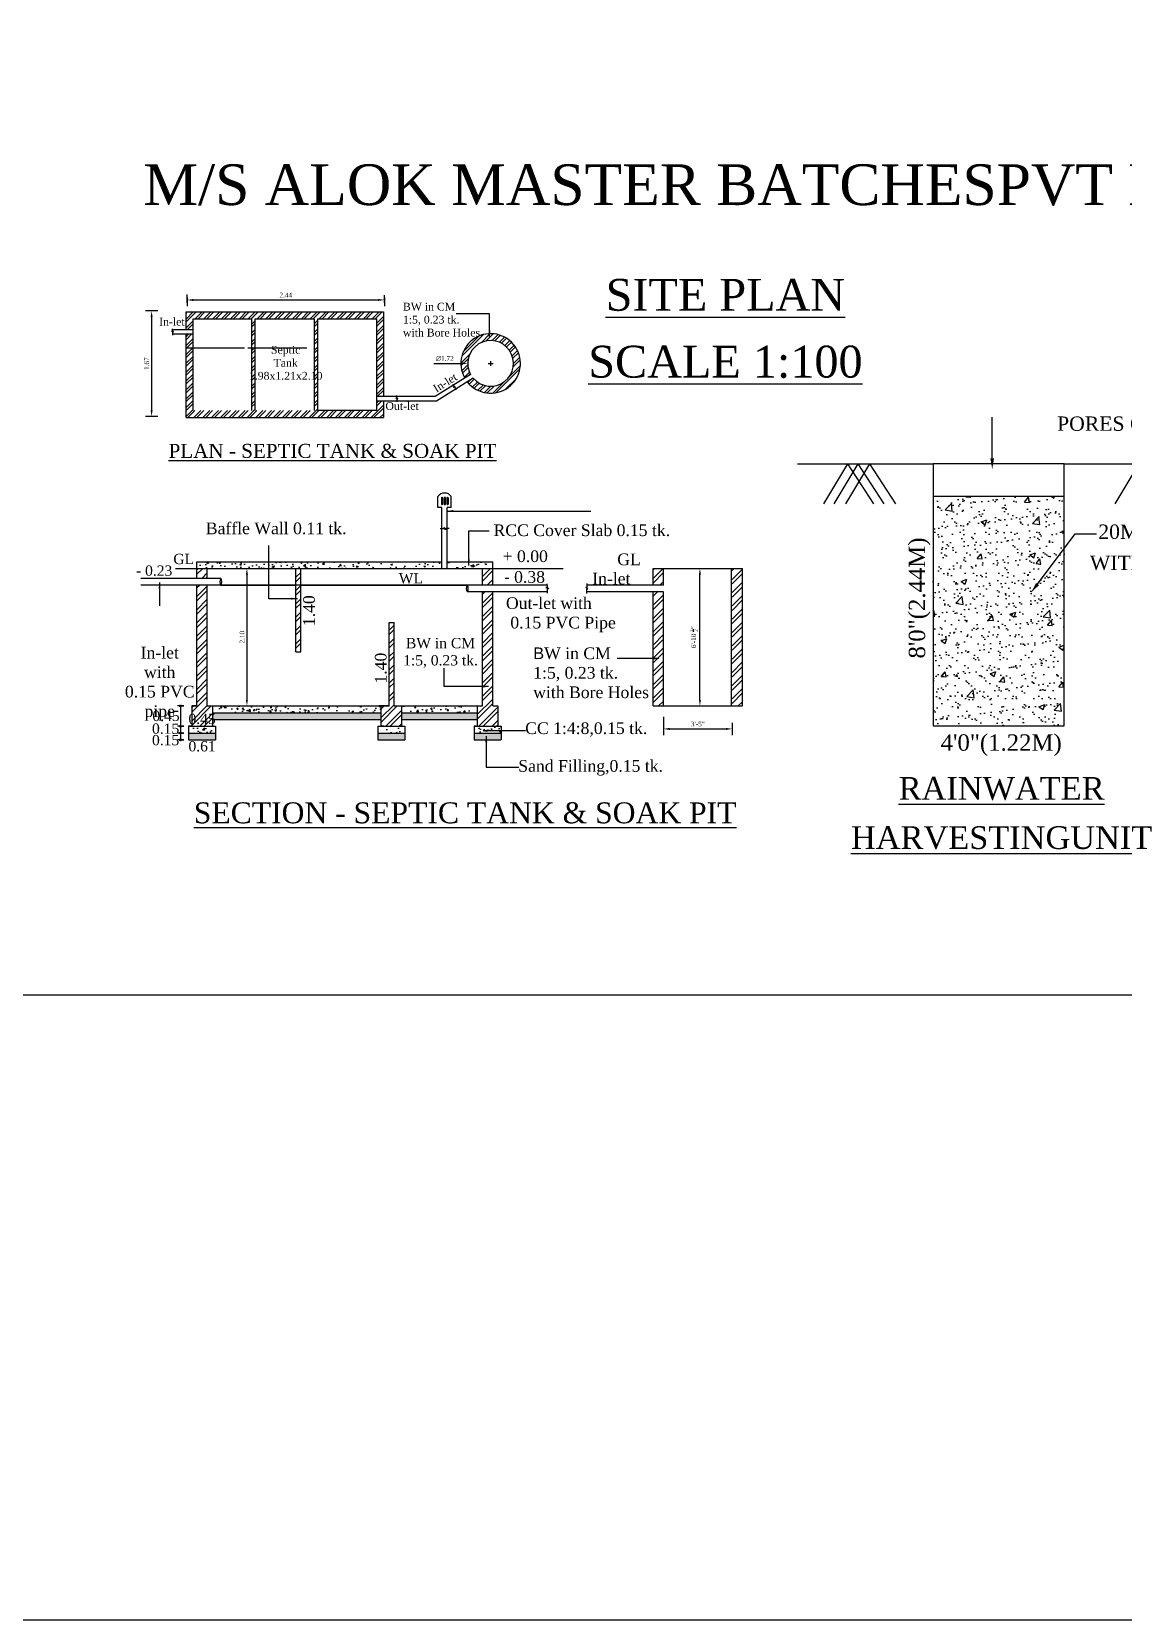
# Model space of a CAD drawing. Header units: metres. Extents: x -4258 to 185371, y -3317 to 113.
# Drawn here: x 4546.6 to 4587.6, y -740.3 to -680.5 of the extents above; entities that cross this region are included whole.
import ezdxf

# ---------------------------------------------------------------- set-up
doc = ezdxf.new("R2010")
doc.units = ezdxf.units.M
doc.header["$LTSCALE"] = 0.5
doc.header["$MEASUREMENT"] = 0
doc.styles.add('SIMPLEX', font='simplex')
doc.styles.get("Standard").update_dxf_attribs({"font": 'times.ttf'})
doc.styles.add('style1', font='times.ttf', dxfattribs={"height": 11})
doc.dimstyles.get("Standard").update_dxf_attribs({"dimtxt": 0.23, "dimasz": 0.23, "dimexe": 0.23, "dimexo": 0.23, "dimgap": 0.09, "dimtad": 1, "dimzin": 0, "dimdsep": 46, "dimtxsty": 'Standard', "dimcen": 0.09, "dimadec": 0, "dimazin": 0, "dimtfac": 1, "dimtofl": 0, "dimtmove": 0, "dimatfit": 3, "dimfxl": 0, "dimtolj": 1, "dimtzin": 0, "dimarcsym": 0})
doc.dimstyles.new('STANDARD$0', dxfattribs={"dimscale": 0, "dimtxt": 9, "dimasz": 2, "dimexe": 2, "dimexo": 1, "dimgap": 0.5, "dimtad": 1, "dimdec": 1, "dimzin": 0, "dimdsep": 46, "dimlunit": 4, "dimtxsty": 'Standard', "dimblk1": 'ARCHTICK', "dimblk2": 'ARCHTICK', "dimsah": 1, "dimcen": 0, "dimdle": 1.5, "dimclrd": 1, "dimclre": 1, "dimclrt": 4, "dimadec": 0, "dimazin": 0, "dimtfac": 0.3, "dimtdec": 1, "dimtix": 1, "dimtmove": 0, "dimatfit": 3, "dimldrblk": 'ARCHTICK', "dimfxl": 0, "dimfrac": 2, "dimtolj": 1, "dimtzin": 0, "dimarcsym": 0})
doc.dimstyles.new('STANDARD$7', dxfattribs={"dimscale": 0, "dimtxt": 8, "dimasz": 7, "dimexe": 0, "dimexo": 0, "dimgap": 100, "dimtad": 1, "dimtoh": 1, "dimdec": 0, "dimzin": 0, "dimdsep": 46, "dimtxsty": 'SIMPLEX', "dimcen": 0, "dimclrd": 1, "dimclre": 1, "dimclrt": 4, "dimadec": 0, "dimazin": 0, "dimtfac": 1, "dimtdec": 0, "dimtix": 1, "dimtmove": 0, "dimatfit": 3, "dimfxl": 0, "dimtolj": 1, "dimtzin": 0, "dimarcsym": 0})
pattern_1 = [(45, (-7349.68809, 1276.13024), (-0.1666130804, 0.1666130804), []), (45, (-7349.57701, 1276.13024), (-0.1666130804, 0.1666130804), [])]
pattern_2 = [(45, (-13299.89002, 2237.85562), (-0.2499196205, 0.2499196205), []), (45, (-13299.7234, 2237.85562), (-0.2499196205, 0.2499196205), [])]
pattern_3 = [(50, (4373.9764, -743.8028), (0.6180647, -0.0540737), [0.0646277, -0.7109043]), (355, (4373.9764, -743.8028), (-0.1195623, 0.6481656), [0.0517021, -0.5687235]), (100.4514, (4374.0279, -743.8073), (0.4985028, 0.5940916), [0.054925, -0.6041757]), (46.1842, (4373.9764, -743.63045), (0.919644, -0.142628), [0.0969415, -1.0663565]), (96.6356, (4374.05305, -743.6423), (0.805401, 0.8393995), [0.0823876, -0.9062634]), (351.1842, (4373.9764, -743.6304), (0.8054003, 0.8394), [0.077553, -0.853085]), (21, (4374.0626, -743.67353), (0.5143561, -0.3469376), [0.0646277, -0.7109043]), (326, (4374.0626, -743.6735), (0.2096654, 0.6248634), [0.0517021, -0.5687235]), (71.4514, (4374.10545, -743.70244), (0.7240217, 0.2779252), [0.054925, -0.6041757]), (37.5, (4373.97641, -743.80279), (0.01047817, 0.28685537), [0, -0.56182984, 0, -0.5773405, 0, -0.5708777]), (7.5, (4373.9764, -743.8028), (0.2266876, 0.33986544), [0, -0.32917024, 0, -0.5489043, 0, -0.2175798]), (327.5, (4373.78425, -743.80279), (0.45999597, -0.01943558), [0, -0.21542555, 0, -0.6721277, 0, -0.8918618]), (317.5, (4373.6981, -743.8028), (0.5025328, 0.0862607), [0, -0.2800532, 0, -0.4463617, 0, -0.6333511])]

# ---------------------------------------------------------------- blocks, each defined once
blk = doc.blocks.new('*D370')
at = {"color": 0, "lineweight": -2}
for p, q in [((4561.715, -693.003), (4562.758, -693.003)), ((4563.758, -693.003), (4563.938, -693.003)), ((4563.848, -693.093), (4563.848, -692.913))]:
    blk.add_line(p, q, dxfattribs=at)
blk.add_solid([(4562.758, -692.965), (4562.758, -693.042), (4562.988, -693.003)], dxfattribs=at)
at = {"layer": 'Defpoints', "color": 0, "lineweight": -2}
for p in [(4562.988, -693.003), (4564.708, -693.003)]:
    blk.add_point(p, dxfattribs=at)
at = {"color": 0, "insert": (4562.122, -692.82), "char_height": 0.23, "attachment_point": 5}
blk.add_mtext('\\A1;{\\H0.77778x;∅1.72}', dxfattribs=at)
blk = doc.blocks.new('*D363')
at = {"color": 0, "lineweight": -2}
for p, q in [((4552.428, -690.518), (4552.428, -690.845)), ((4552.658, -690.615), (4559.619, -690.615)), ((4559.849, -690.518), (4559.849, -690.845))]:
    blk.add_line(p, q, dxfattribs=at)
for points in [[(4552.658, -690.577), (4552.658, -690.653), (4552.428, -690.615)], [(4559.619, -690.577), (4559.619, -690.653), (4559.849, -690.615)]]:
    blk.add_solid(points, dxfattribs=at)
at = {"layer": 'Defpoints', "color": 0, "lineweight": -2}
for p in [(4552.428, -690.288), (4559.849, -690.288), (4559.849, -690.615)]:
    blk.add_point(p, dxfattribs=at)
at = {"color": 0, "insert": (4556.139, -690.434), "char_height": 0.23, "attachment_point": 5}
blk.add_mtext('\\A1;{\\H0.77778x;2.44}', dxfattribs=at)
blk = doc.blocks.new('*D364')
at = {"color": 0, "lineweight": -2}
for p, q in [((4551.321, -691.027), (4550.861, -691.027)), ((4551.091, -691.257), (4551.091, -694.768)), ((4551.321, -694.998), (4550.861, -694.998))]:
    blk.add_line(p, q, dxfattribs=at)
for points in [[(4551.053, -691.257), (4551.129, -691.257), (4551.091, -691.027)], [(4551.053, -694.768), (4551.129, -694.768), (4551.091, -694.998)]]:
    blk.add_solid(points, dxfattribs=at)
at = {"layer": 'Defpoints', "color": 0, "lineweight": -2}
for p in [(4551.576, -691.027), (4551.091, -694.998), (4551.576, -694.998)]:
    blk.add_point(p, dxfattribs=at)
at = {"color": 0, "insert": (4550.91, -693.013), "char_height": 0.23, "attachment_point": 5, "rotation": 90}
blk.add_mtext('\\A1;{\\H0.77778x;1.67}', dxfattribs=at)
blk = doc.blocks.new('*D360')
at = {"color": 0, "lineweight": -2}
for p, q in [((4570.351, -706.528), (4570.351, -706.988)), ((4572.93, -706.528), (4572.93, -706.988)), ((4570.581, -706.758), (4572.7, -706.758))]:
    blk.add_line(p, q, dxfattribs=at)
for points in [[(4570.581, -706.719), (4570.581, -706.796), (4570.351, -706.758)], [(4572.7, -706.719), (4572.7, -706.796), (4572.93, -706.758)]]:
    blk.add_solid(points, dxfattribs=at)
at = {"layer": 'Defpoints', "color": 0, "lineweight": -2}
for p in [(4572.93, -705.339), (4570.351, -705.532), (4572.93, -706.758)]:
    blk.add_point(p, dxfattribs=at)
at = {"color": 0, "insert": (4571.641, -706.577), "char_height": 0.23, "attachment_point": 5}
blk.add_mtext('\\A1;{\\H0.77778x;3\'-5"}', dxfattribs=at)
blk = doc.blocks.new('*D361')
at = {"color": 0, "lineweight": -2}
for p, q in [((4571.491, -700.719), (4571.951, -700.719)), ((4571.721, -705.664), (4571.721, -700.949)), ((4571.558, -705.894), (4571.951, -705.894))]:
    blk.add_line(p, q, dxfattribs=at)
for points in [[(4571.682, -700.949), (4571.759, -700.949), (4571.721, -700.719)], [(4571.682, -705.664), (4571.759, -705.664), (4571.721, -705.894)]]:
    blk.add_solid(points, dxfattribs=at)
at = {"layer": 'Defpoints', "color": 0, "lineweight": -2}
for p in [(4570.729, -700.719), (4571.721, -700.719), (4571.328, -705.894)]:
    blk.add_point(p, dxfattribs=at)
at = {"color": 0, "insert": (4571.483, -703.306), "char_height": 0.23, "attachment_point": 5, "rotation": 90}
blk.add_mtext('\\A1;{\\H0.77778x;6\'-10 \\H0.7x;\\S1/2;\\H1.4286x;"}', dxfattribs=at)
blk = doc.blocks.new('*D362')
at = {"color": 0, "lineweight": -2}
for p, q in [((4554.447, -700.719), (4554.907, -700.719)), ((4554.677, -700.949), (4554.677, -705.664)), ((4554.447, -705.894), (4554.907, -705.894))]:
    blk.add_line(p, q, dxfattribs=at)
for points in [[(4554.639, -700.949), (4554.715, -700.949), (4554.677, -700.719)], [(4554.639, -705.664), (4554.715, -705.664), (4554.677, -705.894)]]:
    blk.add_solid(points, dxfattribs=at)
at = {"layer": 'Defpoints', "color": 0, "lineweight": -2}
for p in [(4554.144, -700.719), (4554.144, -705.894), (4554.677, -705.894)]:
    blk.add_point(p, dxfattribs=at)
at = {"color": 0, "insert": (4554.496, -703.306), "char_height": 0.23, "attachment_point": 5, "rotation": 90}
blk.add_mtext('\\A1;{\\H0.77778x;2.10}', dxfattribs=at)

msp = doc.modelspace()

# ---------------------------------------------------------------- hatches: boundary and pattern name
h = msp.add_hatch()
h.set_pattern_fill('ANSI32', color=256, scale=0.628337, style=0)
h.set_pattern_definition(pattern_1)
h.paths.add_polyline_path([(4559.80974, -691.06673), (4552.38868, -691.06673), (4552.38868, -691.73392), (4552.64887, -691.73392), (4552.64887, -691.32692), (4554.86614, -691.32692), (4554.86614, -694.77727), (4552.64887, -694.77727), (4552.64887, -691.90361), (4552.38868, -691.90361), (4552.38868, -695.03746), (4559.80974, -695.03746), (4559.80974, -694.42043), (4559.54955, -694.42043), (4559.54955, -694.77727), (4557.33228, -694.77727), (4557.33228, -691.32692), (4559.54955, -691.32692), (4559.54955, -694.25074), (4559.80974, -694.25074)])
h.paths.add_polyline_path([(4557.20785, -691.32692), (4557.20785, -694.77727), (4554.99058, -694.77727), (4554.99058, -691.32692)], flags=16)
h = msp.add_hatch()
h.set_pattern_fill('ANSI32', color=256, scale=0.628337, style=0)
h.set_pattern_definition(pattern_1)
h.paths.add_polyline_path([(4563.19151, -693.55877), (4562.969, -693.69764, 26.34610127), (4562.87416, -693.5568), (4563.09514, -693.4189, -20.19629691)])
h = msp.add_hatch(color=256)
h.paths.add_polyline_path([(4562.00286, -698.298, 1), (4562.045, -698.298), (4562.045, -698.0581, 1), (4562.00286, -698.0581)])
h.paths.add_polyline_path([(4562.10701, -698.298, 1), (4562.14976, -698.298), (4562.14976, -698.0581, 1), (4562.10701, -698.0581)])
h.paths.add_polyline_path([(4562.20886, -698.298, 1), (4562.24679, -698.298), (4562.24679, -698.0581, 1), (4562.20886, -698.0581)])
h = msp.add_hatch()
h.set_pattern_fill('AR-CONC', color=256, scale=0.308172, style=0)
h.set_pattern_definition([(50, (4507.6246, -873.9952), (2.210399, -0.193385), [0.23113, -2.542423]), (355, (4507.6246, -873.9952), (-0.427593, 2.31805), [0.184903, -2.033938]), (100.4514, (4507.8088, -874.0113), (1.782807, 2.124663), [0.19643, -2.160727]), (46.1842, (4507.6246, -873.3788), (3.288943, -0.510084), [0.346694, -3.813635]), (96.6356, (4507.8987, -873.4213), (2.880373, 3.001963), [0.294645, -3.24109]), (351.1842, (4507.6246, -873.3788), (2.88037, 3.001966), [0.277355, -3.05091]), (21, (4507.9328, -873.533), (1.839503, -1.24076), [0.23113, -2.542423]), (326, (4507.9328, -873.533), (0.74983, 2.234713), [0.184903, -2.033938]), (71.4514, (4508.086, -873.6363), (2.589335, 0.99395), [0.19643, -2.160727]), (37.5, (4507.6246, -873.9952), (0.0374733, 1.0258873), [0, -2.009285, 0, -2.064756, 0, -2.041643]), (7.5, (4507.6246, -873.9952), (0.810708, 1.2154684), [0, -1.177219, 0, -1.963059, 0, -0.7781355]), (327.5, (4506.9374, -873.9952), (1.645094, -0.069508), [0, -0.770431, 0, -2.4037455, 0, -3.189585]), (317.5, (4506.6292, -873.9952), (1.797219, 0.308496), [0, -1.001561, 0, -1.596334, 0, -2.265068])])
h.paths.add_polyline_path([(4580.49142, -706.64592), (4585.42218, -706.64592), (4585.42218, -698.01709), (4580.49142, -698.01709)])
h = msp.add_hatch()
h.set_pattern_fill('AR-SAND', color=256, scale=0.308172, style=0)
h.set_pattern_definition([(37.5, (4507.6246, -873.99517), (-0.0194128, 0.5937941), [0, -0.4684222, 0, -0.5238932, 0, -0.5007803]), (7.5, (4507.6246, -873.9952), (0.5453965, 0.8697078), [0, -0.2527014, 0, -0.4221963, 0, -0.1617906]), (327.5, (4507.24556, -873.99517), (0.9596929, 0.001744), [0, -0.1540862, 0, -0.5547105, 0, -0.7242054]), (317.5, (4507.24556, -873.9952), (0.9264055, 0.2704755), [0, -0.0770431, 0, -0.3636435, 0, -0.4160329])])
h.paths.add_polyline_path([(4585.42218, -698.01709), (4580.49142, -698.01709), (4580.49142, -706.64592), (4585.42218, -706.64592)])
h = msp.add_hatch()
h.set_pattern_fill('AR-CONC', color=256, scale=0.08617, style=0)
h.set_pattern_definition(pattern_3)
h.paths.add_polyline_path([(4562.01118, -700.46415), (4552.7965, -700.46415), (4552.7965, -700.71868), (4562.01118, -700.71868)])
h.paths.add_polyline_path([(4563.9281, -700.46415), (4562.21481, -700.46415), (4562.21481, -700.71868), (4563.9281, -700.71868)])
h = msp.add_hatch()
h.set_pattern_fill('ANSI32', color=256, scale=0.942506, style=0)
h.set_pattern_definition(pattern_2)
h.paths.add_polyline_path([(4553.18678, -700.71868), (4552.7965, -700.71868), (4552.7965, -701.09258), (4553.18678, -701.09258)])
h.paths.add_polyline_path([(4553.18678, -701.34712), (4552.7965, -701.34712), (4552.7965, -705.8942), (4552.60135, -705.8942), (4552.60135, -706.6578), (4553.38192, -706.6578), (4553.38192, -705.8942), (4553.18678, -705.8942)])
h.paths.add_polyline_path([(4556.69934, -700.71868), (4556.51269, -700.71868), (4556.51269, -703.85793), (4556.69934, -703.85793)])
h.paths.add_polyline_path([(4560.21191, -702.75495), (4560.02525, -702.75495), (4560.02525, -705.8942), (4559.83011, -705.8942), (4559.71855, -705.8942), (4559.71855, -706.6578), (4559.83011, -706.6578), (4560.49912, -706.6578), (4560.49912, -705.8942), (4560.21191, -705.8942)])
h.paths.add_polyline_path([(4563.9281, -701.60165), (4563.53781, -701.60165), (4563.53781, -705.8942), (4563.34267, -705.8942), (4563.34267, -706.6578), (4564.12324, -706.6578), (4564.12324, -705.8942), (4563.9281, -705.8942)])
h.paths.add_polyline_path([(4563.9281, -700.71868), (4563.53781, -700.71868), (4563.53781, -701.34712), (4563.9281, -701.34712)])
h.paths.add_polyline_path([(4552.54304, -706.12673), (4553.43779, -706.12673), (4553.43779, -706.64297), (4552.54304, -706.64297)], flags=9)
h = msp.add_hatch()
h.set_pattern_fill('ANSI32', color=256, scale=0.942506, style=0)
h.set_pattern_definition(pattern_2)
h.paths.add_polyline_path([(4570.35115, -701.60165), (4569.96087, -701.60165), (4569.96087, -705.8942), (4570.35115, -705.8942)])
h.paths.add_polyline_path([(4570.35115, -700.71868), (4569.96087, -700.71868), (4569.96087, -701.34712), (4570.35115, -701.34712)])
h.paths.add_polyline_path([(4573.32071, -700.71868), (4572.93043, -700.71868), (4572.93043, -705.8942), (4573.32071, -705.8942)])
h = msp.add_hatch(color=256)
h.paths.add_polyline_path([(4552.18054, -705.8942), (4552.21514, -705.8942, 1), (4552.14594, -705.8942)])
h.paths.add_polyline_path([(4552.18054, -705.9288, 0.41421356), (4552.21514, -705.8942), (4552.18054, -705.8942)])
h.paths.add_polyline_path([(4552.18054, -705.8942), (4552.14594, -705.8942, 0.41421356), (4552.18054, -705.9288)])
h = msp.add_hatch()
h.set_pattern_fill('AR-CONC', color=256, scale=0.08617, style=0)
h.set_pattern_definition(pattern_3)
h.paths.add_polyline_path([(4559.71855, -705.8942), (4553.38192, -705.8942), (4553.38192, -706.14873), (4559.71855, -706.14873)])
h.paths.add_polyline_path([(4563.34267, -705.8942), (4560.49912, -705.8942), (4560.49912, -706.14873), (4563.34267, -706.14873)])
h.paths.add_polyline_path([(4560.6179, -706.6578), (4560.49912, -706.6578), (4559.59977, -706.6578), (4559.59977, -706.91233), (4560.6179, -706.91233)])
h.paths.add_polyline_path([(4553.5007, -706.6578), (4553.38192, -706.6578), (4552.48257, -706.6578), (4552.48257, -706.91233), (4553.5007, -706.91233)])
h.paths.add_polyline_path([(4564.24202, -706.6578), (4564.12324, -706.6578), (4563.22389, -706.6578), (4563.22389, -706.91233), (4564.24202, -706.91233)])
h = msp.add_hatch()
h.set_pattern_fill('AR-SAND', color=256, scale=0.084845, style=0)
h.set_pattern_definition([(37.5, (4373.97641, -743.80279), (-0.00534464, 0.16348045), [0, -0.12896368, 0, -0.14423569, 0, -0.13787235]), (7.5, (4373.97641, -743.80279), (0.15015586, 0.23944364), [0, -0.06957251, 0, -0.116237, 0, -0.04454338]), (327.5, (4373.87205, -743.80279), (0.26421789, 0.00048014), [0, -0.04242226, 0, -0.15272015, 0, -0.19938463]), (317.5, (4373.87205, -743.80279), (0.25505339, 0.07446597), [0, -0.02121113, 0, -0.10011654, 0, -0.11454011])])
h.paths.add_polyline_path([(4559.71855, -706.14873), (4553.38192, -706.14873), (4553.38192, -706.40327), (4559.71855, -706.40327)])
h.paths.add_polyline_path([(4563.34267, -706.14873), (4560.49912, -706.14873), (4560.49912, -706.40327), (4563.34267, -706.40327)])
h.paths.add_polyline_path([(4564.24202, -706.91233), (4563.22389, -706.91233), (4563.22389, -707.16687), (4564.24202, -707.16687)])
h.paths.add_polyline_path([(4560.6179, -706.91233), (4559.59977, -706.91233), (4559.59977, -707.16687), (4560.6179, -707.16687)])
h.paths.add_polyline_path([(4553.5007, -706.91233), (4552.48257, -706.91233), (4552.48257, -707.16687), (4553.5007, -707.16687)])
h = msp.add_hatch(color=256)
h.paths.add_polyline_path([(4552.14594, -706.6578), (4552.18054, -706.6578), (4552.21514, -706.6578, 1)])
h.paths.add_polyline_path([(4552.21514, -706.6578), (4552.18054, -706.6578), (4552.18054, -706.6924, 0.41421356)])
h.paths.add_polyline_path([(4552.18054, -706.6578), (4552.14594, -706.6578, 0.41421356), (4552.18054, -706.6924)])
h = msp.add_hatch(color=256)
h.paths.add_polyline_path([(4552.14594, -706.91233), (4552.18054, -706.91233), (4552.21514, -706.91233, 1)])
h.paths.add_polyline_path([(4552.21514, -706.91233), (4552.18054, -706.91233), (4552.18054, -706.94693, 0.41421356)])
h.paths.add_polyline_path([(4552.18054, -706.91233), (4552.14594, -706.91233, 0.41421356), (4552.18054, -706.94693)])
h = msp.add_hatch(color=256)
h.paths.add_polyline_path([(4552.14594, -707.16687), (4552.18054, -707.16687), (4552.21514, -707.16687, 1)])
h.paths.add_polyline_path([(4552.21514, -707.16687), (4552.18054, -707.16687), (4552.18054, -707.20147, 0.41421356)])
h.paths.add_polyline_path([(4552.18054, -707.16687), (4552.14594, -707.16687, 0.41421356), (4552.18054, -707.20147)])

# ---------------------------------------------------------------- linework, layer by layer
for p, q in [((4552.42803, -690.71764), (4552.42803, -690.41033)), ((4559.8491, -690.71764), (4559.8491, -690.42965)), ((4552.38868, -691.73392), (4552.38868, -691.06673)), ((4552.38868, -691.06673), (4559.80974, -691.06673)), ((4552.64887, -691.32692), (4554.86614, -691.32692)), ((4552.64887, -694.77727), (4552.64887, -691.32692)), ((4554.86614, -694.77727), (4554.86614, -691.32692)), ((4554.99058, -691.32692), (4557.20785, -691.32692)), ((4554.99058, -694.77727), (4554.99058, -691.32692)), ((4557.20785, -691.32692), (4557.20785, -694.77727)), ((4557.33228, -691.32692), (4559.54955, -691.32692)), ((4557.33228, -691.32692), (4557.33228, -694.77727)), ((4559.54955, -691.32692), (4559.54955, -694.77727)), ((4559.80974, -691.06673), (4559.80974, -694.25074)), ((4551.8379, -691.79197), (4551.9142, -691.81875)), ((4551.87654, -691.79197), (4551.8379, -691.79197)), ((4551.87654, -691.73392), (4551.87654, -691.69723)), ((4551.87654, -691.73392), (4551.87654, -691.79197)), ((4552.64887, -691.73392), (4551.87654, -691.73392)), ((4551.87654, -691.81875), (4551.87654, -691.9382)), ((4551.9142, -691.81875), (4551.87654, -691.81875)), ((4552.64887, -691.90361), (4551.87654, -691.90361)), ((4552.38868, -695.03746), (4552.38868, -691.90361)), ((4554.5876, -692.42471), (4552.37033, -692.42471)), ((4556.92931, -692.42471), (4554.71204, -692.42471)), ((4563.09514, -693.4189), (4561.76222, -694.25074)), ((4563.19151, -693.55877), (4561.81082, -694.42043)), ((4562.43993, -693.82779), (4562.42051, -693.79667)), ((4562.47067, -693.87704), (4562.43788, -693.8975)), ((4562.43788, -693.8975), (4562.51679, -693.87982)), ((4562.43993, -693.82779), (4562.47067, -693.87704)), ((4562.51679, -693.87982), (4562.48484, -693.89976)), ((4562.48484, -693.89976), (4562.54809, -694.00109)), ((4561.76222, -694.25074), (4559.54955, -694.25074)), ((4561.81082, -694.42043), (4559.54955, -694.42043)), ((4559.80974, -694.42043), (4559.80974, -695.03746)), ((4560.32188, -694.3088), (4560.28324, -694.3088)), ((4560.28324, -694.3088), (4560.35954, -694.33557)), ((4560.32188, -694.25074), (4560.32188, -694.21406)), ((4560.32188, -694.25074), (4560.32188, -694.3088)), ((4560.35954, -694.33557), (4560.32188, -694.33557)), ((4560.32188, -694.33557), (4560.32188, -694.45502)), ((4552.38868, -695.03746), (4559.80974, -695.03746)), ((4559.54955, -694.77727), (4557.33228, -694.77727)), ((4582.71837, -696.5812), (4582.71837, -695.0241)), ((4575.3862, -696.7844), (4580.49142, -696.7844)), ((4577.26756, -696.7844), (4576.36619, -698.28529)), ((4577.66147, -696.7844), (4576.76011, -698.28529)), ((4578.09872, -696.7844), (4577.19736, -698.28529)), ((4577.26756, -696.7844), (4578.25046, -698.28529)), ((4577.66147, -696.7844), (4578.64438, -698.28529)), ((4578.09872, -696.7844), (4579.08163, -698.28529)), ((4585.42218, -696.7844), (4580.49142, -696.7844)), ((4580.49142, -696.7844), (4580.49142, -706.64592)), ((4585.42218, -706.64592), (4585.42218, -696.7844)), ((4585.42218, -696.7844), (4590.5274, -696.7844)), ((4588.2387, -696.7844), (4587.33734, -698.28529)), ((4561.86082, -698.428), (4561.86082, -698.01622)), ((4562.00286, -698.0581), (4562.00286, -698.298)), ((4562.045, -698.0581), (4562.045, -698.298)), ((4562.10701, -698.0581), (4562.10701, -698.298)), ((4562.14976, -698.0581), (4562.14976, -698.298)), ((4562.20886, -698.0581), (4562.20886, -698.298)), ((4562.24679, -698.0581), (4562.24679, -698.298)), ((4562.36516, -698.428), (4562.36516, -698.01622)), ((4585.42218, -698.01709), (4580.49142, -698.01709)), ((4562.01118, -698.428), (4561.86082, -698.428)), ((4562.01118, -700.71868), (4562.01118, -698.428)), ((4562.36516, -698.428), (4562.21481, -698.428)), ((4562.21481, -700.71868), (4562.21481, -698.428)), ((4561.94713, -699.22153), (4562.0964, -699.22153)), ((4562.14317, -699.26232), (4562.0964, -699.1795)), ((4562.0964, -699.22153), (4562.0964, -699.1795)), ((4562.14317, -699.22153), (4562.14317, -699.26232)), ((4562.28638, -699.22153), (4562.14317, -699.22153)), ((4584.42214, -701.30594), (4585.83683, -699.41633)), ((4585.83683, -699.41633), (4586.64107, -699.41633)), ((4552.7965, -700.71868), (4552.7965, -700.46415)), ((4552.7965, -700.46415), (4562.01118, -700.46415)), ((4562.21481, -700.46415), (4563.9281, -700.46415)), ((4563.9281, -700.71868), (4563.9281, -700.46415)), ((4553.69667, -701.09258), (4550.69003, -701.09258)), ((4551.99013, -700.71868), (4562.21481, -700.71868)), ((4552.7965, -701.09258), (4552.7965, -700.71868)), ((4553.18678, -701.09258), (4553.18678, -700.71868)), ((4556.51269, -703.85793), (4556.51269, -700.71868)), ((4556.69934, -703.85793), (4556.69934, -700.71868)), ((4562.21481, -700.71868), (4565.43739, -700.71868)), ((4563.53781, -701.34712), (4563.53781, -700.71868)), ((4563.9281, -701.34712), (4563.9281, -700.71868)), ((4565.43739, -700.71868), (4566.57141, -700.71868)), ((4569.96087, -701.34712), (4569.96087, -700.71868)), ((4570.35115, -701.34712), (4570.35115, -700.71868)), ((4572.90198, -700.71868), (4572.90198, -705.8942)), ((4573.32071, -705.8942), (4573.32071, -700.71868)), ((4553.69667, -701.34712), (4550.69003, -701.34712)), ((4552.7965, -705.8942), (4552.7965, -701.34712)), ((4562.97098, -701.34712), (4553.18678, -701.34712)), ((4553.18678, -705.8942), (4553.18678, -701.34712)), ((4553.69667, -701.34712), (4556.5184, -701.34712)), ((4556.69934, -701.34712), (4562.97098, -701.34712)), ((4565.97761, -701.34712), (4562.97098, -701.34712)), ((4565.97761, -701.60165), (4562.97098, -701.60165)), ((4563.53781, -705.8942), (4563.53781, -701.60165)), ((4563.9281, -705.8942), (4563.9281, -701.60165)), ((4565.91964, -701.43419), (4566.0341, -701.47436)), ((4565.97761, -701.43419), (4565.91964, -701.43419)), ((4565.97761, -701.34712), (4565.97761, -701.29209)), ((4565.97761, -701.34712), (4565.97761, -701.43419)), ((4566.0341, -701.47436), (4565.97761, -701.47436)), ((4565.97761, -701.47436), (4565.97761, -701.65354)), ((4567.46412, -701.4403), (4567.43203, -701.4403)), ((4567.49881, -701.48364), (4567.43203, -701.4403)), ((4567.46412, -701.28928), (4567.46412, -701.4403)), ((4570.35115, -701.34712), (4567.46412, -701.34712)), ((4567.46412, -701.66621), (4567.46412, -701.48364)), ((4567.46412, -701.48364), (4567.49881, -701.48364)), ((4570.35115, -701.60165), (4567.46412, -701.60165)), ((4569.96087, -705.8942), (4569.96087, -701.60165)), ((4570.35115, -705.8942), (4570.35115, -701.60165)), ((4560.02525, -702.75495), (4560.21191, -702.75495)), ((4560.02525, -705.8942), (4560.02525, -702.75495)), ((4560.21191, -705.8942), (4560.21191, -702.75495)), ((4556.51269, -703.85793), (4556.69934, -703.85793)), ((4552.18054, -705.8942), (4552.06423, -705.8942)), ((4552.30198, -705.8942), (4552.18054, -705.8942)), ((4552.18054, -705.8942), (4552.30198, -705.8942)), ((4552.18054, -705.8942), (4552.18054, -707.16687)), ((4552.7965, -705.8942), (4552.60135, -705.8942)), ((4552.60135, -705.8942), (4552.7965, -705.8942)), ((4552.60135, -705.8942), (4552.60135, -706.6578)), ((4553.18678, -705.8942), (4553.38192, -705.8942)), ((4553.18678, -705.8942), (4560.02525, -705.8942)), ((4553.38192, -705.8942), (4553.38192, -706.6578)), ((4560.02525, -705.8942), (4559.64345, -705.8942)), ((4559.71855, -705.8942), (4559.71855, -706.6578)), ((4560.02525, -705.8942), (4559.73678, -705.8942)), ((4559.83011, -705.8942), (4560.02525, -705.8942)), ((4560.21191, -705.8942), (4560.50038, -705.8942)), ((4560.21191, -705.8942), (4560.59371, -705.8942)), ((4560.21191, -705.8942), (4563.53781, -705.8942)), ((4560.49912, -705.8942), (4560.49912, -706.6578)), ((4563.34267, -705.8942), (4563.53781, -705.8942)), ((4563.34267, -705.8942), (4563.34267, -706.6578)), ((4563.9281, -705.8942), (4564.12324, -705.8942)), ((4564.12324, -705.8942), (4564.12324, -706.6578)), ((4569.96087, -705.8942), (4573.32071, -705.8942)), ((4553.38192, -706.14873), (4559.71855, -706.14873)), ((4553.38192, -706.40327), (4559.71855, -706.40327)), ((4560.49912, -706.14873), (4563.34267, -706.14873)), ((4560.49912, -706.40327), (4563.34267, -706.40327)), ((4570.35115, -706.30735), (4570.35115, -706.95216)), ((4552.18054, -706.6578), (4552.06423, -706.6578)), ((4552.18054, -706.91233), (4552.06423, -706.91233)), ((4552.18054, -707.16687), (4552.06423, -707.16687)), ((4552.18054, -706.6578), (4552.30198, -706.6578)), ((4552.30198, -706.6578), (4552.18054, -706.6578)), ((4552.18054, -706.91233), (4552.30198, -706.91233)), ((4552.30198, -706.91233), (4552.18054, -706.91233)), ((4552.18054, -707.16687), (4552.30198, -707.16687)), ((4552.30198, -707.16687), (4552.18054, -707.16687)), ((4552.60135, -706.6578), (4552.48257, -706.6578)), ((4552.48257, -706.6578), (4553.5007, -706.6578)), ((4552.48257, -706.6578), (4552.48257, -707.16687)), ((4552.48257, -706.91233), (4553.5007, -706.91233)), ((4552.48257, -707.16687), (4553.5007, -707.16687)), ((4553.38192, -706.6578), (4553.5007, -706.6578)), ((4553.5007, -706.6578), (4553.5007, -707.16687)), ((4559.59977, -706.6578), (4560.6179, -706.6578)), ((4559.59977, -706.6578), (4559.59977, -707.16687)), ((4559.59977, -706.91233), (4560.6179, -706.91233)), ((4559.59977, -707.16687), (4560.6179, -707.16687)), ((4559.83011, -706.6578), (4559.71132, -706.6578)), ((4560.49912, -706.6578), (4560.6179, -706.6578)), ((4560.6179, -706.6578), (4560.6179, -707.16687)), ((4563.22389, -706.6578), (4564.24202, -706.6578)), ((4563.34267, -706.6578), (4563.22389, -706.6578)), ((4563.22389, -706.6578), (4563.22389, -707.16687)), ((4563.22389, -706.91233), (4564.24202, -706.91233)), ((4563.22389, -707.16687), (4564.24202, -707.16687)), ((4564.12324, -706.6578), (4564.24202, -706.6578)), ((4564.24202, -706.6578), (4564.24202, -707.16687)), ((4580.49142, -706.64592), (4585.42218, -706.64592))]:
    msp.add_line(p, q)
at = {"linetype": 'ByBlock'}
msp.add_line((4569.96087, -700.71868), (4573.32071, -700.71868), dxfattribs=at)
for points in [[(4490.72084, -509.77527), (5188.52751, -509.77527), (5188.52751, -740.30062), (4490.72084, -740.30062)], [(4503.93637, -531.1394), (4727.13965, -531.1394), (4727.13965, -716.77649), (4503.93637, -716.77649)]]:
    msp.add_lwpolyline(points, close=True, dxfattribs=at)
for centre in [(4552.18054, -705.8942), (4552.18054, -706.6578), (4552.18054, -706.91233), (4552.18054, -707.16687)]:
    msp.add_circle(centre, 0.0346)
for centre, radius, start, end in [((4563.84784, -693.00342), 1.11995, 218.3061161, 209.6113514), ((4563.84784, -693.00342), 0.85976, 220.23624, 208.8977208), ((4562.11299, -698.18447), 0.30315, 33.7117045, 146.2882955), ((4562.02393, -698.0581), 0.02107, 0, 180), ((4562.12839, -698.0581), 0.02137, 0, 180), ((4562.22782, -698.0581), 0.01896, 0, 180), ((4562.02393, -698.298), 0.02107, 180, 0), ((4562.12839, -698.298), 0.02137, 180, 0), ((4562.22782, -698.298), 0.01896, 180, 0), ((4553.88354, -701.21985), 0.22609, 145.7431104, 214.2568896), ((4553.49166, -701.21985), 0.2413, 328.1686896, 31.8313104), ((4563.15784, -701.47438), 0.22609, 145.7431104, 214.2568896), ((4562.76597, -701.47438), 0.2413, 328.1686896, 31.8313104)]:
    msp.add_arc(centre, radius, start, end)
for points in [[(4582.78685, -696.5812), (4582.64989, -696.5812), (4582.71837, -696.9921)], [(4584.47697, -701.34698), (4584.36732, -701.2649), (4584.17589, -701.63487)]]:
    msp.add_solid(points)

# ---------------------------------------------------------------- texts
at = {"linetype": 'ByBlock', "insert": (4550.77987, -685.50938), "char_height": 1.5333333, "width": 80.6052975, "attachment_point": 1}
msp.add_mtext('\\A1;M/S ALOK MASTER BATCHESPVT LTD', dxfattribs=at)
at = {"style": 'style1'}
for s, insert, char_height, width, attachment_point in [('\\A1;{\\LSITE PLAN}', (4572.68011, -690.42979), 1.2, 135.0672732, 5), ('BW in CM \\P1:5, 0.23 tk.\\Pwith Bore Holes', (4560.54642, -691.99529), 0.2932241, 3.0773474, 7), ('In-let', (4551.85482, -691.43413), 0.293224, 3.2082543, 5), ('Septic\\PTank\\P1.98x1.21x2.10', (4556.13488, -692.98332), 0.2932241, 3.2082543, 5), ('\\A1;{\\LSCALE 1:100}', (4572.68011, -692.94979), 1.2, 135.0672732, 5), ('\\pt2.93224;Out-let', (4560.51521, -694.60756), 0.2932241, 3.2082543, 5), ('Baffle Wall 0.11 tk.', (4555.77789, -699.21507), 0.4398361, 6.9844483, 5), ('RCC Cover Slab 0.15 tk.', (4567.27766, -699.28574), 0.4398361, 6.9844483, 5), ('GL', (4552.3, -700.36581), 0.387608, 4.8123815, 5), ('+ 0.00', (4564.298, -700.48885), 0.439836, 4.6160211, 7), ('GL', (4568.61089, -700.60409), 0.439836, 4.6160211, 7), ('- 0.23', (4551.18725, -700.80467), 0.387608, 4.8123815, 5), ('WL', (4560.84704, -701.0939), 0.387608, 4.8123815, 5), ('{\\fArial|b0|i0|c0|p34;-} 0.38', (4564.35958, -701.26858), 0.4398361, 4.6160211, 7), ('In-let ', (4567.66943, -701.32664), 0.439836, 4.6160211, 7), ('Out-let with\\P 0.15 PVC Pipe', (4564.42205, -703.11958), 0.4398361, 4.6160211, 7), ('BW in CM \\P1:5, 0.23 tk.', (4561.961, -703.89736), 0.387608, 4.8123815, 5), ('In-let\\Pwith \\P0.15 PVC\\Ppipe ', (4551.39667, -705.05993), 0.439836, 4.8123815, 5), ('{\\fArial|b0|i0|c0|p34;B}W in CM \\P1:5, 0.23 tk.\\Pwith Bore Holes', (4565.44913, -705.60541), 0.4398361, 4.6160211, 7), ('0.15', (4551.61935, -706.75275), 0.387608, 4.8123815, 5), ('0.45', (4551.63354, -706.27143), 0.387608, 4.8123815, 5), ('0.45', (4552.99041, -706.38485), 0.387608, 4.8123815, 5), ('0.15', (4551.61934, -707.18412), 0.387608, 4.8123815, 5), ('0.61', (4552.99041, -707.41368), 0.387608, 4.8123815, 5)]:
    msp.add_mtext(s, dxfattribs=dict(at, insert=insert, char_height=char_height, width=width, attachment_point=attachment_point))
at = {"attachment_point": 5, "style": 'style1'}
for s, insert, char_height, width, rotation in [('In-let', (4562.13423, -693.73037), 0.293224, 3.2082543, 31.967441), ('1.40', (4557.01803, -702.30917), 0.439836, 4.8123815, 90), ('1.40', (4559.71687, -704.47099), 0.439836, 4.8123815, 90)]:
    msp.add_mtext(s, dxfattribs=dict(at, insert=insert, char_height=char_height, width=width, rotation=rotation))
at = {"linetype": 'Continuous', "width": 24.3948932, "attachment_point": 2, "line_spacing_factor": 1.3, "style": 'style1'}
for s, insert, char_height in [('{\\fTimes New Roman|b0|i0|c0|p18;PORES COVER SLAB}', (4589.05656, -695.00005), 0.54), ('{\\fTimes New Roman|b0|i0|c0|p18;20MM JELLY \\PWITH FILLING \\PSAND}', (4589.14393, -699.06588), 0.54), ('{\\fTimes New Roman|b0|i0|c0|p18;\\LRAINWATER\\PHARVESTINGUNIT}', (4583.07147, -708.56809), 0.855)]:
    msp.add_mtext(s, dxfattribs=dict(at, insert=insert, char_height=char_height))
at = {"attachment_point": 1}
for s, insert, char_height, width in [('{\\LPLAN - SEPTIC TANK & SOAK PIT}', (4551.73115, -696.03169), 0.525, 17.0636039), ('{\\LSECTION - SEPTIC TANK & SOAK PIT}', (4552.67821, -709.52206), 0.7875, 25.5954058)]:
    msp.add_mtext(s, dxfattribs=dict(at, insert=insert, char_height=char_height, width=width))
at = {"insert": (4579.98726, -701.83153), "char_height": 0.616345, "attachment_point": 5, "rotation": 90, "style": 'style1'}
msp.add_mtext('{\\fTimes New Roman|b0|i0|c0|p18;8\'0"(2.44M)}', dxfattribs=at)
at = {"style": 'style1'}
for s, insert, char_height, attachment_point in [('CC 1:4:8,0.15 tk.', (4569.7421, -707.05371), 0.4398361, 9), ('{\\fTimes New Roman|b0|i0|c0|p18;4\'0"(1.22M)}', (4580.77773, -706.96219), 0.616345, 1), ('Sand Filling,0.15 tk.', (4570.33111, -708.51505), 0.4398361, 9)]:
    msp.add_mtext(s, dxfattribs=dict(at, insert=insert, char_height=char_height, attachment_point=attachment_point))

# ---------------------------------------------------------------- dimensions: what is measured, and where the dimension line sits
for base, p1, p2, text, picture, middle in [((4559.8491, -690.61487), (4552.42803, -690.28776), (4559.8491, -690.28776), '{\\H0.77778x;2.44}', '*D363', (4556.13857, -690.61487)), ((4572.93043, -706.75753), (4570.35115, -705.53168), (4572.93043, -705.33939), '{\\H0.77778x;3\'-5"}', '*D360', (4571.64079, -706.75753))]:
    dim = msp.add_linear_dim(base=base, p1=p1, p2=p2, text=text, dimstyle='STANDARD$0', override={"dimscale": 1, "dimtxt": 0.23, "dimasz": 0.23, "dimexe": 0.23, "dimexo": 0.23, "dimgap": 0.09, "dimdec": 2, "dimlunit": 2, "dimsah": 0, "dimcen": 0.09, "dimdle": 0, "dimclrd": 0, "dimclre": 0, "dimclrt": 0, "dimtfac": 1, "dimtdec": 2, "dimtix": 0, "dimtofl": 0, "dimfxl": 0.23, "dimfxlon": 1, "dimfrac": 0})
    dim.commit()
    dim.dimension.update_dxf_attribs({"geometry": picture, "text_midpoint": middle, "dimtype": 160})
for base, p1, p2, text, picture, middle in [((4551.09107, -694.99815), (4551.57639, -691.02743), (4551.57639, -694.99815), '{\\H0.77778x;1.67}', '*D364', (4550.90982, -693.01279)), ((4554.67707, -705.8942), (4554.1439, -700.71868), (4554.1439, -705.8942), '{\\H0.77778x;2.10}', '*D362', (4554.49582, -703.30644)), ((4571.72082, -700.71868), (4571.32822, -705.8942), (4570.72928, -700.71868), '{\\H0.77778x;6\'-10 \\H0.7x;\\S1/2;\\H1.4286x;"}', '*D361', (4571.48345, -703.30644))]:
    dim = msp.add_linear_dim(base=base, p1=p1, p2=p2, angle=90, text=text, dimstyle='STANDARD$0', override={"dimscale": 1, "dimtxt": 0.23, "dimasz": 0.23, "dimexe": 0.23, "dimexo": 0.23, "dimgap": 0.09, "dimdec": 2, "dimlunit": 2, "dimsah": 0, "dimcen": 0.09, "dimdle": 0, "dimclrd": 0, "dimclre": 0, "dimclrt": 0, "dimtfac": 1, "dimtdec": 2, "dimtix": 0, "dimtofl": 0, "dimfxl": 0.23, "dimfxlon": 1, "dimfrac": 0})
    dim.commit()
    dim.dimension.update_dxf_attribs({"geometry": picture, "text_midpoint": middle})
dim = msp.add_diameter_dim_2p(p1=(4564.7076, -693.00342), p2=(4562.98808, -693.00342), text='{\\H0.77778x;<>}', dimstyle='Standard')
dim.commit()
dim.dimension.update_dxf_attribs({"geometry": '*D370', "text_midpoint": (4562.12177, -692.82011)})

# ---------------------------------------------------------------- leaders
for points in [[(4563.80733, -691.99564), (4563.80733, -691.1315), (4562.55538, -691.1315)], [(4562.2145, -698.55759), (4567.61938, -698.55759)], [(4563.02558, -700.60216), (4563.02558, -699.30144), (4563.79676, -699.30144)], [(4556.58145, -701.85657), (4555.49638, -701.85657), (4555.49638, -699.85454)], [(4551.38905, -701.2514), (4551.38905, -702.12296)], [(4570.17636, -704.11109), (4568.61045, -704.11109)], [(4563.77157, -705.16669), (4562.10097, -705.16669), (4562.10097, -704.47459)], [(4563.56832, -706.81263), (4565.16426, -706.81263)], [(4563.68182, -707.028), (4563.68182, -708.20293), (4564.9125, -708.20293)]]:
    msp.add_leader(points, dimstyle='STANDARD$7', override={"dimscale": 1, "dimtxt": 0.23, "dimasz": 0.23, "dimexe": 0.23, "dimexo": 0.23, "dimgap": 0.09, "dimtoh": 0, "dimdec": 2, "dimtxsty": 'Standard', "dimcen": 0.09, "dimclrd": 0, "dimclre": 0, "dimclrt": 0, "dimtdec": 2, "dimtix": 0, "dimtofl": 0, "dimfxl": 0.23, "dimfxlon": 1})

doc.saveas('drawing.dxf')
